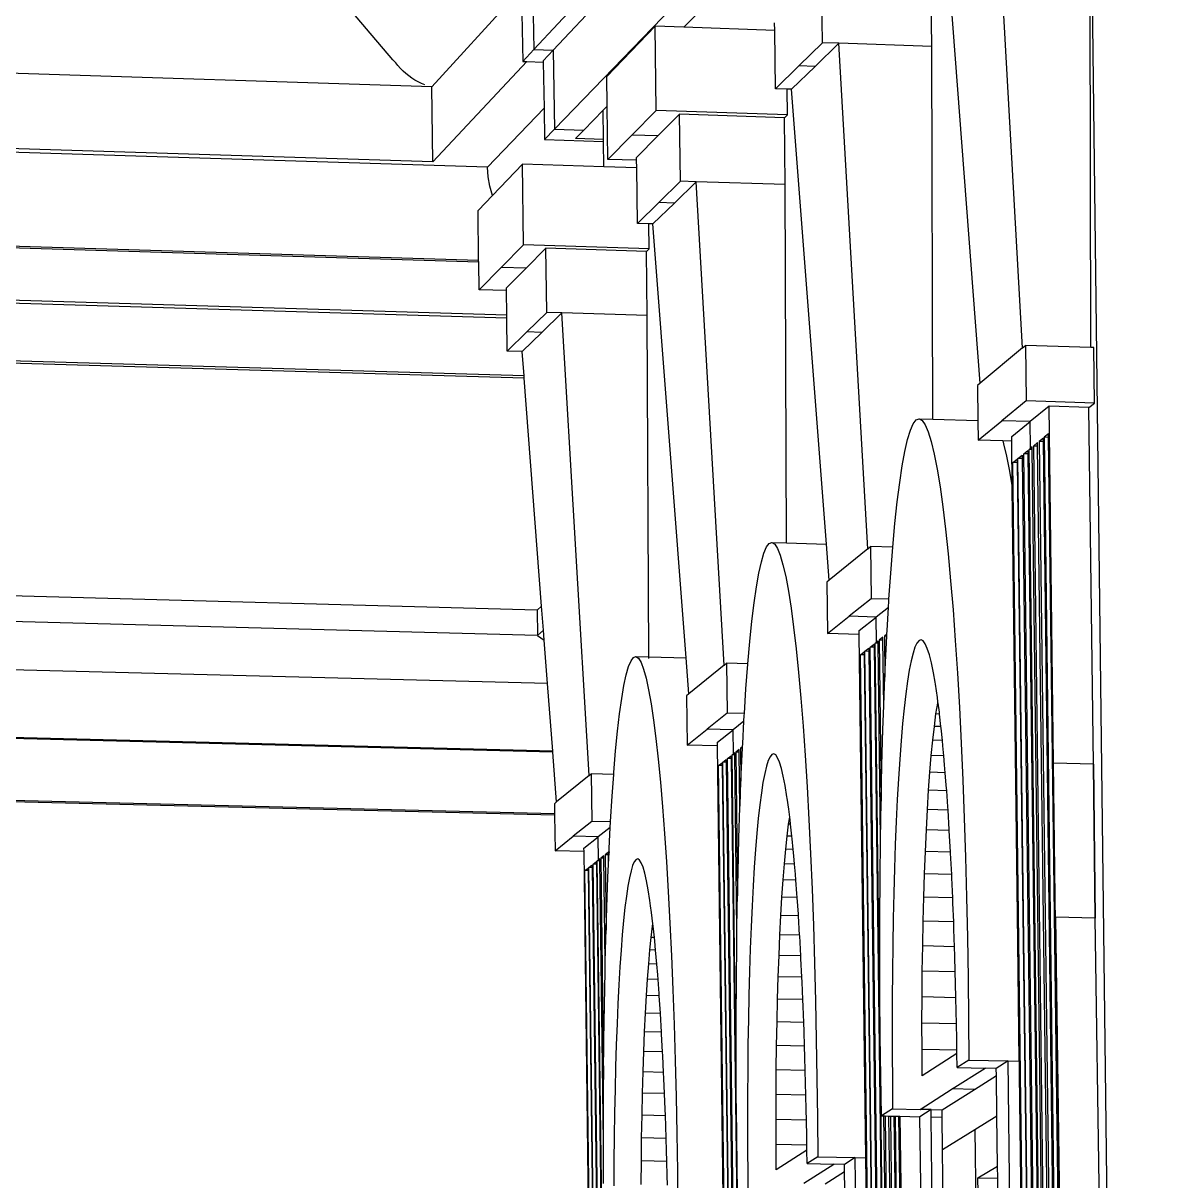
# Model space of a CAD drawing. Extents: x -106 to 80, y -44 to 65.
# Drawn here: x -99.14 to -92.24, y 20.07 to 27.15 of the extents above; entities that cross this region are included whole.
import ezdxf

# ---------------------------------------------------------------- set-up
doc = ezdxf.new("R2010")
doc.units = 0
doc.layers.get('0').update_dxf_attribs({"linetype": 'CONTINUOUS'})

msp = doc.modelspace()

# ---------------------------------------------------------------- linework, layer by layer
for p, q in [((-93.1391, 30.071), (-96.023, 26.9839)), ((-93.0117, 30.0558), (-95.9041, 26.9802)), ((-92.6322, 28.8829), (-92.2354, -3.3)), ((-93.8406, 28.6286), (-95.8965, 26.4973)), ((-93.0376, 25.1616), (-93.2217, 28.4481)), ((-92.6197, 25.1638), (-92.6283, 28.4265)), ((-93.2958, 24.9461), (-93.5379, 28.1327)), ((-96.8835, 26.9219), (-97.4124, 27.5485)), ((-96.0313, 27.5127), (-96.023, 26.9839)), ((-95.1064, 27.1199), (-94.7407, 27.4953)), ((-94.2597, 27.0258), (-94.2651, 27.4537)), ((-93.5916, 27.0031), (-93.5969, 27.4305)), ((-96.0981, 27.3562), (-96.6464, 26.7563)), ((-96.0981, 27.3562), (-96.091, 26.911)), ((-95.2812, 27.1259), (-95.5775, 26.8189)), ((-95.2747, 26.6122), (-95.2812, 27.1259)), ((-95.1064, 27.1199), (-95.2812, 27.1259)), ((-94.5516, 27.1011), (-95.1064, 27.1199)), ((-94.5516, 27.1011), (-94.5522, 27.1465)), ((-94.5471, 26.7446), (-94.5516, 27.1011)), ((-94.4044, 26.8841), (-94.2597, 27.0258)), ((-94.3048, 26.8808), (-94.1594, 27.0224)), ((-94.1594, 27.0224), (-94.2597, 27.0258)), ((-93.5916, 27.0031), (-94.1594, 27.0224)), ((-93.9822, 23.935), (-94.1594, 27.0224)), ((-96.023, 26.9839), (-96.091, 26.911)), ((-96.023, 26.9839), (-95.9041, 26.9802)), ((-95.9041, 26.9802), (-95.9653, 26.9151)), ((-95.9041, 26.9802), (-95.8965, 26.4973)), ((-93.5847, 24.726), (-93.5916, 27.0031)), ((-96.6464, 26.7563), (-101.0503, 26.8979)), ((-96.8666, 26.9035), (-96.8835, 26.9219)), ((-96.8527, 26.8855), (-96.8666, 26.9035)), ((-96.8378, 26.8684), (-96.8527, 26.8855)), ((-96.8219, 26.8522), (-96.8378, 26.8684)), ((-96.0651, 26.9102), (-96.6391, 26.2974)), ((-96.091, 26.911), (-96.0651, 26.9102)), ((-96.0651, 26.9102), (-95.9652, 26.9068)), ((-95.9653, 26.9151), (-95.9652, 26.9068)), ((-95.9652, 26.9068), (-95.9608, 26.6265)), ((-94.4044, 26.8841), (-94.5471, 26.7446)), ((-94.3048, 26.8808), (-94.4482, 26.7412)), ((-94.3048, 26.8808), (-94.4044, 26.8841)), ((-96.805, 26.8369), (-96.8219, 26.8522)), ((-96.7873, 26.8227), (-96.805, 26.8369)), ((-96.7688, 26.8096), (-96.7873, 26.8227)), ((-96.7496, 26.7975), (-96.7688, 26.8096)), ((-96.7299, 26.7867), (-96.7496, 26.7975)), ((-95.5753, 26.6387), (-95.5775, 26.8189)), ((-96.7096, 26.7772), (-96.7299, 26.7867)), ((-96.6888, 26.7689), (-96.7096, 26.7772)), ((-96.6391, 26.2974), (-96.6464, 26.7563)), ((-94.4754, 26.7422), (-94.5471, 26.7446)), ((-94.4735, 26.5856), (-94.4754, 26.7422)), ((-94.4482, 26.7412), (-94.4754, 26.7422)), ((-94.235, 23.964), (-94.4482, 26.7412)), ((-95.9608, 26.6265), (-96.3064, 26.2649)), ((-95.9608, 26.6265), (-95.9577, 26.4338)), ((-95.7182, 26.4919), (-95.5992, 26.6141)), ((-95.5992, 26.6141), (-95.5753, 26.6387)), ((-95.5969, 26.434), (-95.5992, 26.6141)), ((-95.5711, 26.3132), (-95.5753, 26.6387)), ((-95.4241, 26.4615), (-95.2747, 26.6122)), ((-94.4735, 26.5856), (-95.2747, 26.6122)), ((-95.2649, 26.4563), (-95.1324, 26.5888)), ((-94.4921, 26.5676), (-95.1324, 26.5888)), ((-95.1272, 26.1794), (-95.1324, 26.5888)), ((-94.4921, 26.5676), (-94.4735, 26.5856)), ((-94.487, 26.1587), (-94.4921, 26.5676)), ((-95.8965, 26.4973), (-95.9577, 26.4338)), ((-95.8965, 26.4973), (-95.7182, 26.4919)), ((-95.7691, 26.4397), (-95.7182, 26.4919)), ((-95.4241, 26.4615), (-95.5711, 26.3132)), ((-95.2649, 26.4563), (-95.4241, 26.4615)), ((-95.2649, 26.4563), (-95.3956, 26.3255)), ((-96.6391, 26.2974), (-101.0428, 26.4356)), ((-96.3064, 26.2649), (-100.6997, 26.4026)), ((-95.9577, 26.4338), (-95.5968, 26.422)), ((-95.5969, 26.434), (-95.7691, 26.4397)), ((-95.5968, 26.422), (-95.5969, 26.434)), ((-95.5948, 26.2671), (-95.5968, 26.422)), ((-95.3953, 26.3074), (-95.5711, 26.3132)), ((-95.3953, 26.3074), (-95.3956, 26.3255)), ((-95.3947, 26.2606), (-95.3953, 26.3074)), ((-96.3015, 26.2072), (-96.3064, 26.2649)), ((-96.0922, 26.2833), (-96.2758, 26.093)), ((-96.0859, 25.7915), (-96.0922, 26.2833)), ((-95.5948, 26.2671), (-96.0922, 26.2833)), ((-95.3947, 26.2606), (-95.5948, 26.2671)), ((-95.3904, 25.9218), (-95.3947, 26.2606)), ((-96.2912, 26.1495), (-96.3015, 26.2072)), ((-95.2597, 26.0497), (-95.1272, 26.1794)), ((-95.1642, 26.0466), (-95.0311, 26.1763)), ((-95.0311, 26.1763), (-95.1272, 26.1794)), ((-94.487, 26.1587), (-95.0311, 26.1763)), ((-94.8598, 23.2238), (-95.0311, 26.1763)), ((-96.3639, 26.0017), (-96.2758, 26.093)), ((-96.2758, 26.093), (-96.2912, 26.1495)), ((-94.4792, 23.971), (-94.487, 26.1587)), ((-95.2597, 26.0497), (-95.3904, 25.9218)), ((-95.1642, 26.0466), (-95.2956, 25.9188)), ((-95.1642, 26.0466), (-95.2597, 26.0497)), ((-96.36, 25.6955), (-96.3639, 26.0017)), ((-95.3195, 25.9195), (-95.3904, 25.9218)), ((-95.3176, 25.7671), (-95.3195, 25.9195)), ((-95.2956, 25.9188), (-95.3195, 25.9195)), ((-95.0926, 23.2679), (-95.2956, 25.9188)), ((-96.36, 25.6955), (-100.317, 25.8156)), ((-96.3599, 25.6857), (-100.1604, 25.801)), ((-96.2228, 25.6533), (-96.0859, 25.7915)), ((-95.3176, 25.7671), (-96.0859, 25.7915)), ((-96.0701, 25.6485), (-95.9486, 25.77)), ((-95.3347, 25.7506), (-95.9486, 25.77)), ((-95.9436, 25.3781), (-95.9486, 25.77)), ((-95.3347, 25.7506), (-95.3176, 25.7671)), ((-95.3297, 25.3591), (-95.3347, 25.7506)), ((-96.3599, 25.6857), (-96.36, 25.6955)), ((-96.3577, 25.5172), (-96.3599, 25.6857)), ((-96.2228, 25.6533), (-96.3577, 25.5172)), ((-96.0701, 25.6485), (-96.2228, 25.6533)), ((-96.0701, 25.6485), (-96.19, 25.5286)), ((-96.1898, 25.512), (-96.19, 25.5286)), ((-96.1879, 25.3625), (-100.1552, 25.4807)), ((-96.1898, 25.512), (-96.3577, 25.5172)), ((-96.1879, 25.3625), (-96.1898, 25.512)), ((-96.1877, 25.3439), (-99.8518, 25.4529)), ((-96.1877, 25.3439), (-96.1879, 25.3625)), ((-96.1851, 25.1419), (-96.1877, 25.3439)), ((-96.0651, 25.2592), (-95.9436, 25.3781)), ((-95.9736, 25.2564), (-95.8514, 25.3753)), ((-95.8514, 25.3753), (-95.9436, 25.3781)), ((-95.3297, 25.3591), (-95.8514, 25.3753)), ((-95.6859, 22.5497), (-95.8514, 25.3753)), ((-95.3213, 23.2742), (-95.3297, 25.3591)), ((-96.0651, 25.2592), (-96.1851, 25.1419)), ((-95.9736, 25.2564), (-96.0941, 25.1391)), ((-95.9736, 25.2564), (-96.0651, 25.2592)), ((-93.0376, 25.1616), (-93.0202, 25.1761)), ((-93.0202, 25.1761), (-93.016, 24.8377)), ((-92.6197, 25.1638), (-93.0202, 25.1761)), ((-96.0941, 25.1391), (-96.1851, 25.1419)), ((-96.0827, 24.9904), (-96.0941, 25.1391)), ((-93.0376, 25.1616), (-93.2958, 24.9461)), ((-92.6019, 25.1632), (-92.6197, 25.1638)), ((-92.5978, 24.8251), (-92.6019, 25.1632)), ((-96.0827, 24.9904), (-99.8461, 25.1001)), ((-96.0817, 24.9765), (-99.6155, 25.0794)), ((-96.0817, 24.9765), (-96.0827, 24.9904)), ((-95.9753, 23.5842), (-96.0817, 24.9765)), ((-93.2958, 24.9461), (-93.3128, 24.9319)), ((-93.3128, 24.9319), (-93.3101, 24.7178)), ((-93.016, 24.8377), (-93.1633, 24.7171)), ((-92.5978, 24.8251), (-93.016, 24.8377)), ((-92.6317, 24.7978), (-92.5978, 24.8251)), ((-92.8753, 24.8052), (-92.9901, 24.7119)), ((-92.8483, 22.6254), (-92.8753, 24.8052)), ((-92.6317, 24.7978), (-92.8753, 24.8052)), ((-92.6048, 22.619), (-92.6317, 24.7978)), ((-93.7223, 24.6583), (-93.7047, 24.6982)), ((-93.7047, 24.6982), (-93.6868, 24.7217)), ((-93.6868, 24.7217), (-93.6686, 24.7285)), ((-93.6686, 24.7285), (-93.6502, 24.7187)), ((-93.6686, 24.7285), (-93.5847, 24.726)), ((-93.6502, 24.7187), (-93.6318, 24.6921)), ((-93.6318, 24.6921), (-93.6134, 24.6488)), ((-93.5847, 24.726), (-93.3101, 24.7178)), ((-93.3101, 24.7178), (-93.3086, 24.5982)), ((-93.3086, 24.5982), (-93.1633, 24.7171)), ((-92.9901, 24.7119), (-93.1633, 24.7171)), ((-93.1038, 24.6197), (-92.9901, 24.7119)), ((-92.9881, 24.5487), (-92.9901, 24.7119)), ((-93.7395, 24.602), (-93.7223, 24.6583)), ((-93.6134, 24.6488), (-93.5951, 24.5891)), ((-93.1034, 24.5921), (-93.1038, 24.6197)), ((-92.9102, 24.6114), (-92.9357, 24.5909)), ((-92.9099, 24.5901), (-92.9102, 24.6114)), ((-92.8792, 24.6363), (-92.9049, 24.6157)), ((-92.9049, 24.6157), (-92.6868, 6.9922)), ((-92.879, 24.6149), (-92.9049, 24.6157)), ((-92.879, 24.6149), (-92.8792, 24.6363)), ((-92.661, 6.9923), (-92.879, 24.6149)), ((-93.7563, 24.5298), (-93.7395, 24.602)), ((-93.5951, 24.5891), (-93.577, 24.5132)), ((-93.1586, 24.5937), (-93.3086, 24.5982)), ((-93.1586, 24.5937), (-93.1531, 24.576)), ((-93.1034, 24.5921), (-93.1586, 24.5937)), ((-93.1531, 24.576), (-93.1346, 24.5001)), ((-93.0999, 24.309), (-93.1034, 24.5921)), ((-93.0305, 24.5146), (-93.0052, 24.535)), ((-93.0052, 24.535), (-93.0049, 24.5139)), ((-92.9979, 24.5409), (-92.9881, 24.5487)), ((-92.7805, 6.994), (-92.9979, 24.5409)), ((-92.9781, 24.5403), (-92.9979, 24.5409)), ((-92.9784, 24.5566), (-92.9881, 24.5487)), ((-92.9782, 24.5484), (-92.9881, 24.5487)), ((-92.9782, 24.5484), (-92.9784, 24.5566)), ((-92.9781, 24.5403), (-92.9782, 24.5484)), ((-92.7608, 6.994), (-92.9781, 24.5403)), ((-92.9455, 24.583), (-92.971, 24.5625)), ((-92.971, 24.5625), (-92.7534, 6.9935)), ((-92.9453, 24.5617), (-92.971, 24.5625)), ((-92.9453, 24.5617), (-92.9455, 24.583)), ((-92.7278, 6.9935), (-92.9453, 24.5617)), ((-92.9357, 24.5909), (-92.7178, 6.9928)), ((-92.9099, 24.5901), (-92.9357, 24.5909)), ((-92.6921, 6.9928), (-92.9099, 24.5901)), ((-93.7725, 24.442), (-93.7563, 24.5298)), ((-93.577, 24.5132), (-93.5591, 24.4213)), ((-93.1346, 24.5001), (-93.1164, 24.4083)), ((-93.0959, 24.4621), (-93.0707, 24.4823)), ((-93.0707, 24.4823), (-93.0705, 24.4613)), ((-93.0655, 24.4865), (-93.0403, 24.5068)), ((-92.8487, 6.9952), (-93.0655, 24.4865)), ((-93.04, 24.4858), (-93.0655, 24.4865)), ((-93.0403, 24.5068), (-93.04, 24.4858)), ((-93.04, 24.4858), (-92.8232, 6.9953)), ((-92.8134, 6.9946), (-93.0305, 24.5146)), ((-93.0049, 24.5139), (-93.0305, 24.5146)), ((-93.0049, 24.5139), (-92.7879, 6.9946)), ((-93.788, 24.3391), (-93.7725, 24.442)), ((-93.5591, 24.4213), (-93.5416, 24.3139)), ((-93.1164, 24.4083), (-93.0999, 24.309)), ((-93.0705, 24.4613), (-93.0959, 24.4621)), ((-92.8793, 6.9958), (-93.0959, 24.4621)), ((-93.0705, 24.4613), (-92.8539, 6.9958)), ((-93.8029, 24.2214), (-93.788, 24.3391)), ((-93.5416, 24.3139), (-93.5246, 24.1914)), ((-93.0655, 21.5314), (-93.0999, 24.309)), ((-93.817, 24.0897), (-93.8029, 24.2214)), ((-93.5246, 24.1914), (-93.508, 24.0544)), ((-93.8304, 23.9445), (-93.817, 24.0897)), ((-93.508, 24.0544), (-93.492, 23.9035)), ((-94.5849, 23.9676), (-94.5682, 23.9735)), ((-94.5682, 23.9735), (-94.5514, 23.9635)), ((-94.5682, 23.9735), (-94.4792, 23.971)), ((-94.4792, 23.971), (-94.235, 23.964)), ((-94.6331, 23.855), (-94.6174, 23.9082)), ((-94.6174, 23.9082), (-94.6013, 23.9458)), ((-94.6013, 23.9458), (-94.5849, 23.9676)), ((-94.5514, 23.9635), (-94.5346, 23.9374)), ((-94.5346, 23.9374), (-94.5177, 23.8955)), ((-94.218, 23.7433), (-94.235, 23.964)), ((-93.9822, 23.935), (-94.218, 23.7433)), ((-93.9822, 23.935), (-93.9663, 23.9479)), ((-93.9663, 23.9479), (-93.9623, 23.6298)), ((-93.8304, 23.944), (-93.9663, 23.9479)), ((-93.8428, 23.7865), (-93.8304, 23.944)), ((-93.8304, 23.944), (-93.8304, 23.9445)), ((-93.492, 23.9035), (-93.4767, 23.7393)), ((-94.6484, 23.7866), (-94.6331, 23.855)), ((-94.5177, 23.8955), (-94.5009, 23.8378)), ((-94.5009, 23.8378), (-94.4843, 23.7646)), ((-94.6632, 23.7032), (-94.6484, 23.7866)), ((-94.4843, 23.7646), (-94.4679, 23.6761)), ((-93.8536, 23.6268), (-93.8428, 23.7865)), ((-94.6774, 23.6052), (-94.6632, 23.7032)), ((-94.218, 23.7433), (-94.2335, 23.7307)), ((-94.2335, 23.7307), (-94.2296, 23.4168)), ((-93.4767, 23.7393), (-93.4622, 23.5626)), ((-96.0021, 23.5606), (-99.5966, 23.6565)), ((-94.4679, 23.6761), (-94.4518, 23.5729)), ((-93.9623, 23.6298), (-94.0968, 23.5226)), ((-93.8536, 23.6268), (-93.9623, 23.6298)), ((-93.8566, 23.5769), (-93.8543, 23.6164)), ((-93.8543, 23.6164), (-93.8536, 23.6268)), ((-95.9753, 23.5842), (-96.0021, 23.5606)), ((-96.0021, 23.5606), (-95.9997, 23.4057)), ((-95.9641, 23.4368), (-95.9753, 23.5842)), ((-94.6909, 23.4933), (-94.6774, 23.6052)), ((-94.4518, 23.5729), (-94.4361, 23.4553)), ((-93.8566, 23.5769), (-93.9311, 23.518)), ((-93.8648, 23.435), (-93.8566, 23.5769)), ((-93.4622, 23.5626), (-93.4484, 23.3742)), ((-95.9997, 23.4057), (-100.3837, 23.5216)), ((-94.7038, 23.3678), (-94.6909, 23.4933)), ((-94.2296, 23.4168), (-94.0968, 23.5226)), ((-93.9311, 23.518), (-94.0968, 23.5226)), ((-94.0349, 23.4359), (-93.9311, 23.518)), ((-93.9292, 23.3645), (-93.9311, 23.518)), ((-95.9641, 23.4368), (-95.9997, 23.4057)), ((-95.9997, 23.4057), (-95.9595, 23.3773)), ((-95.9595, 23.3773), (-95.9641, 23.4368)), ((-94.4361, 23.4553), (-94.4209, 23.3238)), ((-94.0346, 23.4114), (-94.2296, 23.4168)), ((-94.0346, 23.4114), (-94.0349, 23.4359)), ((-93.9985, 20.5314), (-94.0346, 23.4114)), ((-93.8658, 23.4141), (-93.8813, 23.402)), ((-93.8665, 23.4016), (-93.8658, 23.4141)), ((-93.8658, 23.4141), (-93.8648, 23.435)), ((-95.9392, 23.1113), (-95.9595, 23.3773)), ((-94.7156, 23.2321), (-94.7038, 23.3678)), ((-93.9679, 23.3342), (-93.9448, 23.3523)), ((-93.8467, 13.6502), (-93.9679, 23.3342)), ((-93.9445, 23.3336), (-93.9679, 23.3342)), ((-93.9448, 23.3523), (-93.9445, 23.3336)), ((-93.9445, 23.3336), (-93.8234, 13.6573)), ((-93.9381, 23.3576), (-93.9292, 23.3645)), ((-93.8167, 13.6593), (-93.9381, 23.3576)), ((-93.9201, 23.3571), (-93.9381, 23.3576)), ((-93.9202, 23.3715), (-93.9292, 23.3645)), ((-93.9201, 23.3643), (-93.9292, 23.3645)), ((-93.9201, 23.3643), (-93.9202, 23.3715)), ((-93.9201, 23.3571), (-93.9201, 23.3643)), ((-93.9051, 22.1634), (-93.9201, 23.3571)), ((-93.8903, 23.395), (-93.9135, 23.3768)), ((-93.9135, 23.3768), (-93.9012, 22.3939)), ((-93.89, 23.3761), (-93.9135, 23.3768)), ((-93.89, 23.3761), (-93.8903, 23.395)), ((-93.885, 22.976), (-93.89, 23.3761)), ((-93.8813, 23.402), (-93.8781, 23.1514)), ((-93.8665, 23.4016), (-93.8813, 23.402)), ((-93.8743, 23.2432), (-93.8665, 23.4016)), ((-93.6946, 23.3336), (-93.7066, 23.2971)), ((-93.6824, 23.3594), (-93.6946, 23.3336)), ((-93.6699, 23.3745), (-93.6824, 23.3594)), ((-93.6574, 23.3788), (-93.6699, 23.3745)), ((-93.6447, 23.3721), (-93.6574, 23.3788)), ((-93.632, 23.3546), (-93.6447, 23.3721)), ((-93.6192, 23.3263), (-93.632, 23.3546)), ((-93.4484, 23.3742), (-93.4355, 23.175)), ((-95.4293, 23.2509), (-95.4143, 23.2712)), ((-95.4143, 23.2712), (-95.399, 23.2763)), ((-95.399, 23.2763), (-95.3836, 23.2661)), ((-95.399, 23.2763), (-95.3213, 23.2742)), ((-95.3836, 23.2661), (-95.3681, 23.2406)), ((-95.3213, 23.2644), (-95.3213, 23.2742)), ((-95.3213, 23.2742), (-95.0926, 23.2679)), ((-95.0758, 23.0481), (-95.0926, 23.2679)), ((-94.4209, 23.3238), (-94.4062, 23.179)), ((-94.0276, 23.2874), (-94.0046, 23.3054)), ((-94.0044, 23.2868), (-94.0276, 23.2874)), ((-93.9067, 13.6318), (-94.0276, 23.2874)), ((-94.0046, 23.3054), (-94.0044, 23.2868)), ((-94.0044, 23.2868), (-93.8836, 13.6389)), ((-93.9999, 23.3092), (-93.9768, 23.3272)), ((-93.8788, 13.6404), (-93.9999, 23.3092)), ((-93.9766, 23.3085), (-93.9999, 23.3092)), ((-93.9768, 23.3272), (-93.9766, 23.3085)), ((-93.9766, 23.3085), (-93.8556, 13.6474)), ((-93.7066, 23.2971), (-93.7183, 23.2501)), ((-93.6066, 23.2873), (-93.6192, 23.3263)), ((-93.594, 23.2376), (-93.6066, 23.2873)), ((-95.9392, 23.1113), (-99.9401, 23.215)), ((-95.4585, 23.165), (-95.4441, 23.2154)), ((-95.4441, 23.2154), (-95.4293, 23.2509)), ((-95.3681, 23.2406), (-95.3526, 23.1999)), ((-95.3526, 23.1999), (-95.3371, 23.1441)), ((-94.8598, 23.2238), (-95.0758, 23.0481)), ((-94.8598, 23.2238), (-94.8452, 23.2357)), ((-94.8452, 23.2357), (-94.8414, 22.9313)), ((-94.7156, 23.2321), (-94.8452, 23.2357)), ((-94.7271, 23.0786), (-94.7159, 23.2293)), ((-94.7159, 23.2293), (-94.7156, 23.2321)), ((-93.8781, 23.1514), (-93.8743, 23.2432)), ((-93.7296, 23.1929), (-93.7406, 23.1256)), ((-93.7183, 23.2501), (-93.7296, 23.1929)), ((-93.5816, 23.1776), (-93.594, 23.2376)), ((-95.4725, 23.1), (-95.4585, 23.165)), ((-95.3371, 23.1441), (-95.3218, 23.0735)), ((-94.4062, 23.179), (-94.3921, 23.0216)), ((-93.8827, 23.0417), (-93.8781, 23.1514)), ((-93.7406, 23.1256), (-93.7511, 23.0487)), ((-93.5718, 23.121), (-93.5816, 23.1776)), ((-93.5694, 23.1074), (-93.5718, 23.121)), ((-93.4355, 23.175), (-93.4236, 22.9659)), ((-95.9077, 22.6978), (-95.9392, 23.1113)), ((-95.486, 23.0206), (-95.4725, 23.1)), ((-95.3218, 23.0735), (-95.3067, 22.9883)), ((-94.7368, 22.9285), (-94.7271, 23.0786)), ((-93.5575, 23.0273), (-93.5694, 23.1074)), ((-95.499, 22.9273), (-95.486, 23.0206)), ((-95.3067, 22.9883), (-95.2919, 22.8889)), ((-95.0758, 23.0481), (-95.09, 23.0366)), ((-95.09, 23.0366), (-95.0862, 22.7361)), ((-94.3921, 23.0216), (-94.3786, 22.8523)), ((-93.885, 22.976), (-93.8827, 23.0417)), ((-93.7511, 23.0487), (-93.7611, 22.9623)), ((-93.5663, 22.9258), (-93.5558, 22.9917)), ((-93.554, 23.0008), (-93.5575, 23.0273)), ((-93.5558, 22.9917), (-93.554, 23.0008)), ((-93.5528, 22.9917), (-93.5558, 22.9917)), ((-93.5528, 22.9917), (-93.554, 23.0008)), ((-93.5458, 22.9377), (-93.5528, 22.9917)), ((-95.5114, 22.8205), (-95.499, 22.9273)), ((-94.8414, 22.9313), (-94.9646, 22.8331)), ((-94.7368, 22.9285), (-94.8414, 22.9313)), ((-94.7395, 22.8812), (-94.7376, 22.9164)), ((-94.7376, 22.9164), (-94.7368, 22.9285)), ((-93.8901, 22.8316), (-93.885, 22.976)), ((-93.7611, 22.9623), (-93.7706, 22.8668)), ((-93.5763, 22.8502), (-93.5663, 22.9258)), ((-93.5444, 22.9252), (-93.5663, 22.9258)), ((-93.5444, 22.9252), (-93.5458, 22.9377)), ((-93.5358, 22.8491), (-93.5444, 22.9252)), ((-93.4236, 22.9659), (-93.4126, 22.7479)), ((-95.2919, 22.8889), (-95.2774, 22.7758)), ((-94.7395, 22.8812), (-94.8057, 22.8289)), ((-94.7471, 22.7432), (-94.7395, 22.8812)), ((-94.3786, 22.8523), (-94.3659, 22.6718)), ((-93.7706, 22.8668), (-93.7796, 22.7628)), ((-93.5859, 22.7655), (-93.5763, 22.8502)), ((-93.5358, 22.8491), (-93.5763, 22.8502)), ((-93.5346, 22.8388), (-93.5358, 22.8491)), ((-93.527, 22.7639), (-93.5346, 22.8388)), ((-95.9077, 22.6978), (-99.9335, 22.7994)), ((-95.9073, 22.6932), (-99.8438, 22.7924)), ((-95.5231, 22.7007), (-95.5114, 22.8205)), ((-95.2774, 22.7758), (-95.2633, 22.6495)), ((-95.0862, 22.7361), (-94.9646, 22.8331)), ((-94.8057, 22.8289), (-94.9646, 22.8331)), ((-94.9008, 22.7536), (-94.8057, 22.8289)), ((-94.8038, 22.682), (-94.8057, 22.8289)), ((-93.8963, 22.6137), (-93.8901, 22.8316)), ((-95.9073, 22.6932), (-95.9077, 22.6978)), ((-95.5341, 22.5685), (-95.5231, 22.7007)), ((-94.9005, 22.7312), (-95.0862, 22.7361)), ((-94.9005, 22.7312), (-94.9008, 22.7536)), ((-94.8657, 19.9734), (-94.9005, 22.7312)), ((-94.7682, 22.7099), (-94.7895, 22.6932)), ((-94.768, 22.6927), (-94.7682, 22.7099)), ((-94.7479, 22.7258), (-94.76, 22.7164)), ((-94.76, 22.7164), (-94.7574, 22.5157)), ((-94.7484, 22.7161), (-94.76, 22.7164)), ((-94.7557, 22.5601), (-94.7484, 22.7161)), ((-94.7484, 22.7161), (-94.7479, 22.7258)), ((-94.7479, 22.7258), (-94.7471, 22.7432)), ((-93.7796, 22.7628), (-93.788, 22.6505)), ((-93.5949, 22.6718), (-93.5859, 22.7655)), ((-93.527, 22.7639), (-93.5859, 22.7655)), ((-93.5237, 22.731), (-93.527, 22.7639)), ((-93.5182, 22.6698), (-93.5237, 22.731)), ((-93.4126, 22.7479), (-93.4027, 22.522)), ((-95.884, 22.3885), (-95.9073, 22.6932)), ((-95.2633, 22.6495), (-95.2498, 22.5104)), ((-94.894, 22.6114), (-94.873, 22.6279)), ((-94.873, 22.6279), (-94.8727, 22.6108)), ((-94.8686, 22.6313), (-94.8475, 22.6478)), ((-94.7516, 13.3737), (-94.8686, 22.6313)), ((-94.8473, 22.6307), (-94.8686, 22.6313)), ((-94.8475, 22.6478), (-94.8473, 22.6307)), ((-94.8473, 22.6307), (-94.7304, 13.3802)), ((-94.8393, 22.6542), (-94.8181, 22.6708)), ((-94.7221, 13.3827), (-94.8393, 22.6542)), ((-94.8179, 22.6537), (-94.8393, 22.6542)), ((-94.8181, 22.6708), (-94.8179, 22.6537)), ((-94.8179, 22.6537), (-94.7009, 13.3892)), ((-94.812, 22.6756), (-94.8038, 22.682)), ((-94.786, 20.6161), (-94.812, 22.6756)), ((-94.7955, 22.6752), (-94.812, 22.6756)), ((-94.7956, 22.6884), (-94.8038, 22.682)), ((-94.7956, 22.6818), (-94.8038, 22.682)), ((-94.7956, 22.6818), (-94.7956, 22.6884)), ((-94.7955, 22.6752), (-94.7956, 22.6818)), ((-94.782, 21.6083), (-94.7955, 22.6752)), ((-94.7895, 22.6932), (-94.7784, 21.8157)), ((-94.768, 22.6927), (-94.7895, 22.6932)), ((-94.7637, 22.3545), (-94.768, 22.6927)), ((-94.5912, 22.6408), (-94.6021, 22.6063)), ((-94.58, 22.6651), (-94.5912, 22.6408)), ((-94.5686, 22.6792), (-94.58, 22.6651)), ((-94.5571, 22.6828), (-94.5686, 22.6792)), ((-94.5455, 22.6761), (-94.5571, 22.6828)), ((-94.5338, 22.659), (-94.5455, 22.6761)), ((-94.5222, 22.6315), (-94.5338, 22.659)), ((-94.5106, 22.5938), (-94.5222, 22.6315)), ((-94.3659, 22.6718), (-94.354, 22.4811)), ((-93.788, 22.6505), (-93.7958, 22.5304)), ((-93.6034, 22.5698), (-93.5949, 22.6718)), ((-93.5182, 22.6698), (-93.5949, 22.6718)), ((-93.5133, 22.6149), (-93.5182, 22.6698)), ((-95.6859, 22.5497), (-95.6725, 22.5605)), ((-95.6725, 22.5605), (-95.6688, 22.2691)), ((-95.535, 22.5569), (-95.6725, 22.5605)), ((-95.5444, 22.4245), (-95.535, 22.5569)), ((-95.535, 22.5569), (-95.5341, 22.5685)), ((-94.8727, 22.6108), (-94.894, 22.6114)), ((-94.7771, 13.3659), (-94.894, 22.6114)), ((-94.8727, 22.6108), (-94.756, 13.3724)), ((-94.7574, 22.5157), (-94.7557, 22.5601)), ((-94.6128, 22.5618), (-94.6231, 22.5074)), ((-94.6021, 22.6063), (-94.6128, 22.5618)), ((-94.499, 22.5459), (-94.5106, 22.5938)), ((-93.9012, 22.3939), (-93.8963, 22.6137)), ((-93.6113, 22.4597), (-93.6034, 22.5698)), ((-93.5095, 22.5673), (-93.6034, 22.5698)), ((-93.5095, 22.5673), (-93.5133, 22.6149)), ((-93.5034, 22.4908), (-93.5095, 22.5673)), ((-92.8201, 20.3454), (-92.8483, 22.6254)), ((-92.6048, 22.619), (-92.8483, 22.6254)), ((-92.5932, 21.6781), (-92.6048, 22.619)), ((-92.6045, 22.6192), (-92.5929, 21.6781)), ((-95.6859, 22.5497), (-95.884, 22.3885)), ((-95.2498, 22.5104), (-95.2367, 22.3593)), ((-94.7633, 22.3677), (-94.7574, 22.5157)), ((-94.6231, 22.5074), (-94.6331, 22.4435)), ((-94.4876, 22.4882), (-94.499, 22.5459)), ((-94.4764, 22.4207), (-94.4876, 22.4882)), ((-93.7958, 22.5304), (-93.8029, 22.403)), ((-93.501, 22.4569), (-93.5034, 22.4908)), ((-93.4027, 22.522), (-93.3939, 22.2893)), ((-95.5539, 22.2694), (-95.5444, 22.4245)), ((-94.6331, 22.4435), (-94.6427, 22.3702)), ((-94.4751, 22.4112), (-94.4764, 22.4207)), ((-94.354, 22.4811), (-94.343, 22.2809)), ((-93.6186, 22.3422), (-93.6113, 22.4597)), ((-93.501, 22.4569), (-93.6113, 22.4597)), ((-93.494, 22.3593), (-93.501, 22.4569)), ((-95.8963, 22.3161), (-99.8378, 22.4129)), ((-99.58, 22.3998), (-95.8962, 22.3093)), ((-95.884, 22.3885), (-95.8971, 22.3779)), ((-95.8971, 22.3779), (-95.8963, 22.3161)), ((-95.2367, 22.3593), (-95.2243, 22.1969)), ((-94.7699, 22.1669), (-94.7637, 22.3545)), ((-94.7637, 22.3545), (-94.7633, 22.3677)), ((-94.6427, 22.3702), (-94.6518, 22.2879)), ((-94.4655, 22.3438), (-94.4751, 22.4112)), ((-94.4596, 22.2962), (-94.4655, 22.3438)), ((-93.9051, 22.1634), (-93.9013, 22.3891)), ((-93.9013, 22.3891), (-93.9012, 22.3939)), ((-93.8029, 22.403), (-93.8094, 22.2689)), ((-93.4927, 22.3389), (-93.494, 22.3593)), ((-95.8963, 22.3161), (-95.8962, 22.3093)), ((-95.8962, 22.3093), (-95.8934, 22.0901)), ((-94.6518, 22.2879), (-94.6605, 22.197)), ((-94.4662, 22.2524), (-94.4596, 22.2962)), ((-94.4548, 22.2577), (-94.4596, 22.2962)), ((-94.343, 22.2809), (-94.3328, 22.0723)), ((-93.6252, 22.2176), (-93.6186, 22.3422)), ((-93.4927, 22.3389), (-93.6186, 22.3422)), ((-93.4852, 22.221), (-93.4927, 22.3389)), ((-93.3939, 22.2893), (-93.3862, 22.0508)), ((-95.6688, 22.2691), (-95.7818, 22.1791)), ((-95.5541, 22.2662), (-95.6688, 22.2691)), ((-95.5558, 22.2334), (-95.6294, 22.1752)), ((-95.5626, 22.1039), (-95.5558, 22.2334)), ((-95.5558, 22.2334), (-95.5541, 22.2662)), ((-95.5541, 22.2662), (-95.5539, 22.2694)), ((-94.4754, 22.1805), (-94.4662, 22.2524)), ((-94.4542, 22.2521), (-94.4662, 22.2524)), ((-94.4542, 22.2521), (-94.4548, 22.2577)), ((-94.4463, 22.1797), (-94.4542, 22.2521)), ((-93.8094, 22.2689), (-93.8152, 22.1286)), ((-93.6311, 22.0866), (-93.6252, 22.2176)), ((-93.4848, 22.214), (-93.6252, 22.2176)), ((-93.4848, 22.214), (-93.4852, 22.221)), ((-93.4773, 22.0827), (-93.4848, 22.214)), ((-95.8934, 22.0901), (-95.7818, 22.1791)), ((-95.6294, 22.1752), (-95.7818, 22.1791)), ((-95.7167, 22.1062), (-95.6294, 22.1752)), ((-95.6276, 22.0345), (-95.6294, 22.1752)), ((-95.2243, 22.1969), (-95.2125, 22.0238)), ((-94.7754, 21.9587), (-94.7699, 22.1669)), ((-94.6605, 22.197), (-94.6687, 22.0977)), ((-94.4841, 22.0997), (-94.4754, 22.1805)), ((-94.4463, 22.1797), (-94.4754, 22.1805)), ((-94.4444, 22.1628), (-94.4463, 22.1797)), ((-94.4382, 22.0985), (-94.4444, 22.1628)), ((-93.9079, 21.9235), (-93.9052, 22.1587)), ((-93.9052, 22.1587), (-93.9051, 22.1634)), ((-95.7164, 22.0856), (-95.8934, 22.0901)), ((-95.7164, 22.0856), (-95.7167, 22.1062)), ((-95.6827, 19.4429), (-95.7164, 22.0856)), ((-95.5678, 22.0814), (-95.5874, 22.066)), ((-95.5874, 22.066), (-95.5815, 21.6056)), ((-95.5676, 22.0655), (-95.5874, 22.066)), ((-95.5676, 22.0655), (-95.5678, 22.0814)), ((-95.5668, 22.0075), (-95.5676, 22.0655)), ((-95.5668, 22.0075), (-95.5636, 22.0793)), ((-95.5634, 22.0848), (-95.5637, 22.0846)), ((-95.5637, 22.0846), (-95.5636, 22.0793)), ((-95.5634, 22.0846), (-95.5637, 22.0846)), ((-95.5636, 22.0793), (-95.5634, 22.0846)), ((-95.5634, 22.0848), (-95.5626, 22.1039)), ((-95.5634, 22.0846), (-95.5634, 22.0848)), ((-94.6687, 22.0977), (-94.6763, 21.9906)), ((-94.4923, 22.0104), (-94.4841, 22.0997)), ((-94.4382, 22.0985), (-94.4841, 22.0997)), ((-94.4344, 22.0595), (-94.4382, 22.0985)), ((-94.3328, 22.0723), (-94.3236, 21.8561)), ((-93.8152, 22.1286), (-93.8202, 21.9826)), ((-93.6363, 21.9497), (-93.6311, 22.0866)), ((-93.4773, 22.0827), (-93.6311, 22.0866)), ((-93.477, 22.0763), (-93.4773, 22.0827)), ((-93.4704, 21.9455), (-93.477, 22.0763)), ((-95.687, 21.988), (-95.6676, 22.0032)), ((-95.6676, 22.0032), (-95.6674, 21.9875)), ((-95.6601, 22.009), (-95.6407, 22.0243)), ((-95.547, 13.1308), (-95.6601, 22.009)), ((-95.6405, 22.0085), (-95.6601, 22.009)), ((-95.6407, 22.0243), (-95.6405, 22.0085)), ((-95.6405, 22.0085), (-95.5274, 13.1367)), ((-95.6351, 22.0287), (-95.6276, 22.0345)), ((-95.5218, 13.1385), (-95.6351, 22.0287)), ((-95.6199, 22.0283), (-95.6351, 22.0287)), ((-95.6201, 22.0404), (-95.6276, 22.0345)), ((-95.62, 22.0343), (-95.6276, 22.0345)), ((-95.62, 22.0343), (-95.6201, 22.0404)), ((-95.6199, 22.0283), (-95.62, 22.0343)), ((-95.598, 20.3085), (-95.6199, 22.0283)), ((-95.5949, 22.0601), (-95.6144, 22.0448)), ((-95.6144, 22.0448), (-95.5972, 20.6929)), ((-95.5947, 22.0443), (-95.6144, 22.0448)), ((-95.5947, 22.0443), (-95.5949, 22.0601)), ((-95.5867, 21.4116), (-95.5947, 22.0443)), ((-95.5703, 21.9287), (-95.5668, 22.0075)), ((-95.4193, 22.001), (-95.4293, 21.9683)), ((-95.409, 22.0239), (-95.4193, 22.001)), ((-95.3986, 22.037), (-95.409, 22.0239)), ((-95.388, 22.0402), (-95.3986, 22.037)), ((-95.3774, 22.0334), (-95.388, 22.0402)), ((-95.3666, 22.0166), (-95.3774, 22.0334)), ((-95.3559, 21.9899), (-95.3666, 22.0166)), ((-95.3452, 21.9535), (-95.3559, 21.9899)), ((-95.2125, 22.0238), (-95.2015, 21.8408)), ((-94.6763, 21.9906), (-94.6833, 21.876)), ((-94.5, 21.9131), (-94.4923, 22.0104)), ((-94.43, 22.0089), (-94.4923, 22.0104)), ((-94.43, 22.0089), (-94.4344, 22.0595)), ((-94.4248, 21.9482), (-94.43, 22.0089)), ((-93.3862, 22.0508), (-93.3798, 21.8077)), ((-95.7104, 21.9697), (-95.691, 21.9849)), ((-95.6908, 21.9692), (-95.7104, 21.9697)), ((-95.5974, 13.1153), (-95.7104, 21.9697)), ((-95.691, 21.9849), (-95.6908, 21.9692)), ((-95.6908, 21.9692), (-95.578, 13.1213)), ((-95.574, 13.1225), (-95.687, 21.988)), ((-95.6674, 21.9875), (-95.687, 21.988)), ((-95.6674, 21.9875), (-95.5545, 13.1285)), ((-95.5772, 21.7446), (-95.5703, 21.9287)), ((-95.4391, 21.926), (-95.4485, 21.8742)), ((-95.4293, 21.9683), (-95.4391, 21.926)), ((-95.3346, 21.9073), (-95.3452, 21.9535)), ((-94.7784, 21.8157), (-94.7754, 21.9587)), ((-94.4219, 21.9112), (-94.4248, 21.9482)), ((-93.9094, 21.6846), (-93.9079, 21.9235)), ((-93.8202, 21.9826), (-93.8245, 21.8315)), ((-93.6408, 21.8074), (-93.6363, 21.9497)), ((-93.4704, 21.9455), (-93.6363, 21.9497)), ((-93.4694, 21.9258), (-93.4704, 21.9455)), ((-93.464, 21.803), (-93.4694, 21.9258)), ((-95.4485, 21.8742), (-95.4577, 21.8133)), ((-95.3241, 21.8517), (-95.3346, 21.9073)), ((-95.3138, 21.7867), (-95.3241, 21.8517)), ((-94.6833, 21.876), (-94.6898, 21.7544)), ((-94.5072, 21.8081), (-94.5, 21.9131)), ((-94.4219, 21.9112), (-94.5, 21.9131)), ((-94.4156, 21.8294), (-94.4219, 21.9112)), ((-94.3236, 21.8561), (-94.3154, 21.6335)), ((-95.4577, 21.8133), (-95.4664, 21.7434)), ((-95.3094, 21.7547), (-95.3138, 21.7867)), ((-95.2015, 21.8408), (-95.1912, 21.6489)), ((-94.7799, 21.744), (-94.7784, 21.8157)), ((-94.5137, 21.6959), (-94.5072, 21.8081)), ((-94.414, 21.8058), (-94.5072, 21.8081)), ((-94.414, 21.8058), (-94.4156, 21.8294)), ((-94.407, 21.7034), (-94.414, 21.8058)), ((-93.8245, 21.8315), (-93.8281, 21.6759)), ((-93.6445, 21.6605), (-93.6408, 21.8074)), ((-93.464, 21.803), (-93.6408, 21.8074)), ((-93.4626, 21.7703), (-93.464, 21.803)), ((-93.3798, 21.8077), (-93.3745, 21.5611)), ((-95.5815, 21.6056), (-95.5772, 21.7446)), ((-95.4664, 21.7434), (-95.4748, 21.6649)), ((-95.3037, 21.7128), (-95.3094, 21.7547)), ((-95.2956, 21.6446), (-95.3037, 21.7128)), ((-94.782, 21.6083), (-94.7799, 21.744)), ((-94.6898, 21.7544), (-94.6956, 21.6263)), ((-93.4581, 21.6559), (-93.4626, 21.7703)), ((-95.4748, 21.6649), (-95.4827, 21.578)), ((-95.2976, 21.6303), (-95.2956, 21.6446)), ((-95.2938, 21.6302), (-95.2956, 21.6446)), ((-95.1912, 21.6489), (-95.1818, 21.4489)), ((-94.5197, 21.577), (-94.5137, 21.6959)), ((-94.4064, 21.6933), (-94.5137, 21.6959)), ((-94.4064, 21.6933), (-94.407, 21.7034)), ((-94.399, 21.574), (-94.4064, 21.6933)), ((-93.9096, 21.443), (-93.9094, 21.6846)), ((-93.8281, 21.6759), (-93.8308, 21.5165)), ((-93.6475, 21.5095), (-93.6445, 21.6605)), ((-93.4581, 21.6559), (-93.6445, 21.6605)), ((-93.4564, 21.6103), (-93.4581, 21.6559)), ((-92.5932, 21.6781), (-92.8363, 21.6841)), ((-92.8199, 20.3454), (-92.8363, 21.6841)), ((-92.8363, 21.6841), (-92.7311, 14.2854)), ((-92.5929, 21.6781), (-92.5932, 21.6781)), ((-92.4878, 14.2825), (-92.5929, 21.6781)), ((-95.5831, 21.5525), (-95.5815, 21.6056)), ((-95.4827, 21.578), (-95.4901, 21.4832)), ((-95.306, 21.5617), (-95.2976, 21.6303)), ((-95.2938, 21.6302), (-95.2976, 21.6303)), ((-95.2938, 21.63), (-95.2938, 21.6302)), ((-95.2866, 21.5612), (-95.2938, 21.63)), ((-94.7833, 21.5237), (-94.782, 21.6083)), ((-94.6956, 21.6263), (-94.7008, 21.4923)), ((-94.5251, 21.4518), (-94.5197, 21.577)), ((-94.399, 21.574), (-94.5197, 21.577)), ((-94.3988, 21.5709), (-94.399, 21.574)), ((-94.3921, 21.4486), (-94.3988, 21.5709)), ((-94.3154, 21.6335), (-94.3083, 21.4054)), ((-93.4529, 21.5047), (-93.4564, 21.6103)), ((-95.5867, 21.4116), (-95.5831, 21.5525)), ((-95.3139, 21.4846), (-95.306, 21.5617)), ((-95.2866, 21.5612), (-95.306, 21.5617)), ((-95.2842, 21.5389), (-95.2866, 21.5612)), ((-95.2791, 21.4837), (-95.2842, 21.5389)), ((-94.7856, 21.2988), (-94.7833, 21.5237)), ((-93.8308, 21.5165), (-93.8328, 21.3538)), ((-93.6497, 21.355), (-93.6475, 21.5095)), ((-93.4529, 21.5047), (-93.6475, 21.5095)), ((-93.451, 21.4465), (-93.4529, 21.5047)), ((-93.3745, 21.5611), (-93.3704, 21.3123)), ((-93.0655, 21.5314), (-93.0658, 21.5315)), ((-93.0137, 17.3596), (-93.0658, 21.5315)), ((-93.0581, 20.8052), (-93.0658, 21.5315)), ((-93.0137, 17.3596), (-93.0655, 21.5314)), ((-95.4901, 21.4832), (-95.497, 21.3808)), ((-95.3214, 21.3994), (-95.3139, 21.4846)), ((-95.2791, 21.4837), (-95.3139, 21.4846)), ((-95.275, 21.4397), (-95.2791, 21.4837)), ((-95.2715, 21.3981), (-95.275, 21.4397)), ((-95.1818, 21.4489), (-95.1732, 21.2418)), ((-94.7008, 21.4923), (-94.7053, 21.3528)), ((-94.5298, 21.321), (-94.5251, 21.4518)), ((-94.3921, 21.4486), (-94.5251, 21.4518)), ((-94.3912, 21.4324), (-94.3921, 21.4486)), ((-94.3857, 21.3176), (-94.3912, 21.4324)), ((-93.9087, 21.1999), (-93.9096, 21.443)), ((-93.4483, 21.3501), (-93.451, 21.4465)), ((-95.5921, 21.1477), (-95.5881, 21.3532)), ((-95.5881, 21.3532), (-95.5867, 21.4116)), ((-95.497, 21.3808), (-95.5035, 21.2713)), ((-95.3285, 21.3064), (-95.3214, 21.3994)), ((-95.2715, 21.3981), (-95.3214, 21.3994)), ((-95.2661, 21.3329), (-95.2715, 21.3981)), ((-94.3083, 21.4054), (-94.3022, 21.1729)), ((-93.8328, 21.3538), (-93.834, 21.1886)), ((-93.6512, 21.1978), (-93.6497, 21.355)), ((-93.4483, 21.3501), (-93.6497, 21.355)), ((-95.335, 21.206), (-95.3285, 21.3064)), ((-95.264, 21.3048), (-95.3285, 21.3064)), ((-95.264, 21.3048), (-95.2661, 21.3329)), ((-95.2576, 21.2188), (-95.264, 21.3048)), ((-94.7868, 21.0704), (-94.7856, 21.2988)), ((-94.7053, 21.3528), (-94.7092, 21.2084)), ((-94.5338, 21.1851), (-94.5298, 21.321)), ((-94.3857, 21.3176), (-94.5298, 21.321)), ((-94.3842, 21.2884), (-94.3857, 21.3176)), ((-94.3797, 21.1815), (-94.3842, 21.2884)), ((-93.4463, 21.2795), (-93.4483, 21.3501)), ((-93.3704, 21.3123), (-93.3676, 21.0623)), ((-95.5035, 21.2713), (-95.5093, 21.155)), ((-95.2567, 21.2041), (-95.2576, 21.2188)), ((-95.1732, 21.2418), (-95.1656, 21.0284)), ((-93.4443, 21.1928), (-93.4463, 21.2795)), ((-95.5951, 20.9367), (-95.5921, 21.1477)), ((-95.5093, 21.155), (-95.5146, 21.0325)), ((-95.341, 21.0987), (-95.335, 21.206)), ((-95.2567, 21.2041), (-95.335, 21.206)), ((-95.2496, 21.098), (-95.2567, 21.2041)), ((-94.7092, 21.2084), (-94.7123, 21.0598)), ((-94.5371, 21.0447), (-94.5338, 21.1851)), ((-94.3797, 21.1815), (-94.5338, 21.1851)), ((-94.3779, 21.1395), (-94.3797, 21.1815)), ((-94.3022, 21.1729), (-94.2972, 20.9371)), ((-93.9066, 20.9561), (-93.9087, 21.1999)), ((-93.834, 21.1886), (-93.8344, 21.0214)), ((-93.6518, 21.0384), (-93.6512, 21.1978)), ((-93.4443, 21.1928), (-93.6512, 21.1978)), ((-93.4424, 21.1102), (-93.4443, 21.1928)), ((-95.3464, 20.985), (-95.341, 21.0987)), ((-95.2495, 21.0965), (-95.341, 21.0987)), ((-95.2495, 21.0965), (-95.2496, 21.098)), ((-95.2428, 20.9825), (-95.2495, 21.0965)), ((-94.7869, 20.8393), (-94.7868, 21.0704)), ((-94.3742, 21.0409), (-94.3779, 21.1395)), ((-93.441, 21.0334), (-93.4424, 21.1102)), ((-95.5146, 21.0325), (-95.5193, 20.9043)), ((-95.1656, 21.0284), (-95.1589, 20.8099)), ((-94.7123, 21.0598), (-94.7148, 20.9073)), ((-94.5398, 20.9004), (-94.5371, 21.0447)), ((-94.3742, 21.0409), (-94.5371, 21.0447)), ((-94.3721, 20.9864), (-94.3742, 21.0409)), ((-93.8344, 21.0214), (-93.8341, 20.8529)), ((-93.441, 21.0334), (-93.6518, 21.0384)), ((-93.6516, 20.8776), (-93.6518, 21.0384)), ((-93.4393, 20.9391), (-93.441, 21.0334)), ((-93.3676, 21.0623), (-93.3661, 20.8124)), ((-95.5971, 20.7213), (-95.5951, 20.9367)), ((-95.3512, 20.8653), (-95.3464, 20.985)), ((-95.2428, 20.9825), (-95.3464, 20.985)), ((-95.2421, 20.9709), (-95.2428, 20.9825)), ((-95.2363, 20.8626), (-95.2421, 20.9709)), ((-94.3692, 20.8964), (-94.3721, 20.9864)), ((-94.2972, 20.9371), (-94.2933, 20.6992)), ((-93.9032, 20.713), (-93.9066, 20.9561)), ((-93.4384, 20.8726), (-93.4393, 20.9391)), ((-95.5193, 20.9043), (-95.5234, 20.7708)), ((-95.3554, 20.7401), (-95.3512, 20.8653)), ((-95.2363, 20.8626), (-95.3512, 20.8653)), ((-95.235, 20.8381), (-95.2363, 20.8626)), ((-94.7148, 20.9073), (-94.7165, 20.7518)), ((-94.5417, 20.7527), (-94.5398, 20.9004)), ((-94.3692, 20.8964), (-94.5398, 20.9004)), ((-94.367, 20.8297), (-94.3692, 20.8964)), ((-93.6507, 20.7161), (-93.6516, 20.8776)), ((-93.4384, 20.8726), (-93.6516, 20.8776)), ((-93.4381, 20.853), (-93.4384, 20.8726)), ((-95.2303, 20.7372), (-95.235, 20.8381)), ((-95.1589, 20.8099), (-95.1531, 20.5873)), ((-94.786, 20.6161), (-94.7869, 20.8393)), ((-94.3648, 20.7486), (-94.367, 20.8297)), ((-93.8341, 20.8529), (-93.8329, 20.6838)), ((-93.4381, 20.853), (-93.6507, 20.7161)), ((-93.437, 20.767), (-93.4381, 20.853)), ((-93.3661, 20.8124), (-93.437, 20.767)), ((-93.3661, 20.8124), (-93.1261, 20.8068)), ((-93.1261, 20.8068), (-93.1978, 20.7615)), ((-93.0387, 13.7669), (-93.1261, 20.8068)), ((-93.1261, 20.8068), (-93.0581, 20.8052)), ((-93.0581, 20.8052), (-92.9883, 14.2034)), ((-95.5972, 20.6929), (-95.5971, 20.7213)), ((-95.5234, 20.7708), (-95.5268, 20.6326)), ((-95.3591, 20.61), (-95.3554, 20.7401)), ((-95.2303, 20.7372), (-95.3554, 20.7401)), ((-95.2285, 20.7001), (-95.2303, 20.7372)), ((-94.7165, 20.7518), (-94.7175, 20.5938)), ((-94.5429, 20.6023), (-94.5417, 20.7527)), ((-94.3648, 20.7486), (-94.5417, 20.7527)), ((-94.3627, 20.6701), (-94.3648, 20.7486)), ((-93.4665, 20.6358), (-93.2661, 20.763)), ((-93.437, 20.767), (-93.2661, 20.763)), ((-93.3312, 20.6327), (-93.1972, 20.7172)), ((-93.1978, 20.7615), (-93.2661, 20.763)), ((-93.1972, 20.7172), (-93.1978, 20.7615)), ((-93.1942, 20.4708), (-93.1972, 20.7172)), ((-95.5981, 20.5025), (-95.5972, 20.6929)), ((-95.2246, 20.607), (-95.2285, 20.7001)), ((-94.361, 20.5982), (-94.3627, 20.6701)), ((-94.2933, 20.6992), (-94.2906, 20.4603)), ((-93.8987, 20.4714), (-93.9032, 20.713)), ((-93.8329, 20.6838), (-93.8309, 20.5148)), ((-95.5268, 20.6326), (-95.5296, 20.4903)), ((-95.362, 20.4756), (-95.3591, 20.61)), ((-95.2246, 20.607), (-95.3591, 20.61)), ((-95.2225, 20.5574), (-95.2246, 20.607)), ((-95.1531, 20.5873), (-95.1484, 20.3615)), ((-94.7859, 20.6066), (-94.786, 20.6161)), ((-94.7838, 20.3734), (-94.7859, 20.6066)), ((-94.7175, 20.5938), (-94.7178, 20.4339)), ((-94.5434, 20.4499), (-94.5429, 20.6023)), ((-94.361, 20.5982), (-94.5429, 20.6023)), ((-94.359, 20.5081), (-94.361, 20.5982)), ((-93.6632, 20.5109), (-93.4665, 20.6358)), ((-93.529, 20.5079), (-93.3312, 20.6327)), ((-93.3312, 20.6327), (-93.4665, 20.6358)), ((-95.2194, 20.4724), (-95.2225, 20.5574)), ((-94.3578, 20.4458), (-94.359, 20.5081)), ((-93.9985, 20.5314), (-93.9988, 20.5314)), ((-93.9494, 16.6076), (-93.9988, 20.5314)), ((-93.9954, 20.215), (-93.9988, 20.5314)), ((-93.9494, 16.6076), (-93.9985, 20.5314)), ((-93.8309, 20.5148), (-93.8987, 20.4714)), ((-93.8309, 20.5148), (-93.6632, 20.5109)), ((-93.5961, 20.5094), (-93.6646, 20.4661)), ((-93.5961, 20.5094), (-93.6632, 20.5109)), ((-93.5961, 20.5094), (-93.529, 20.5079)), ((-93.5955, 20.4645), (-93.5961, 20.5094)), ((-93.5285, 20.463), (-93.529, 20.5079)), ((-95.598, 20.3085), (-95.5981, 20.5025)), ((-95.5296, 20.4903), (-95.5318, 20.3443)), ((-95.3644, 20.3374), (-95.362, 20.4756)), ((-95.2194, 20.4724), (-95.362, 20.4756)), ((-95.2172, 20.4107), (-95.2194, 20.4724)), ((-94.3578, 20.4458), (-94.5434, 20.4499)), ((-94.5431, 20.2961), (-94.5434, 20.4499)), ((-94.356, 20.3445), (-94.3578, 20.4458)), ((-94.2906, 20.4603), (-94.289, 20.2215)), ((-93.8987, 20.4714), (-93.8839, 20.471)), ((-93.7988, 13.6648), (-93.8839, 20.471)), ((-93.8839, 20.471), (-93.8772, 20.4709)), ((-93.8772, 20.4709), (-93.792, 13.6669)), ((-93.8772, 20.4709), (-93.8537, 20.4703)), ((-93.7687, 13.674), (-93.8537, 20.4703)), ((-93.8537, 20.4703), (-93.8446, 20.4701)), ((-93.8446, 20.4701), (-93.7596, 13.6768)), ((-93.8446, 20.4701), (-93.8211, 20.4696)), ((-93.7362, 13.6839), (-93.8211, 20.4696)), ((-93.8211, 20.4696), (-93.8162, 20.4695)), ((-93.8162, 20.4695), (-93.7313, 13.6854)), ((-93.8162, 20.4695), (-93.7926, 20.469)), ((-93.7079, 13.6926), (-93.7926, 20.469)), ((-93.7926, 20.469), (-93.787, 20.4688)), ((-93.7738, 19.4085), (-93.787, 20.4688)), ((-93.787, 20.4688), (-93.7867, 20.4688)), ((-93.7736, 19.4085), (-93.7867, 20.4688)), ((-93.7867, 20.4688), (-93.7864, 20.4688)), ((-93.7864, 20.4688), (-93.6646, 20.4661)), ((-93.7864, 20.4688), (-93.6897, 13.711)), ((-93.5806, 13.7315), (-93.6646, 20.4661)), ((-93.5955, 20.4645), (-93.5285, 20.463)), ((-93.5118, 13.7525), (-93.5955, 20.4645)), ((-93.526, 20.2655), (-93.5285, 20.463)), ((-93.3288, 20.3875), (-93.1942, 20.4708)), ((-93.1904, 20.1647), (-93.1942, 20.4708)), ((-95.2148, 20.3341), (-95.2172, 20.4107)), ((-94.7806, 20.1407), (-94.7838, 20.3734)), ((-94.7178, 20.4339), (-94.7173, 20.2727)), ((-93.526, 20.2655), (-93.3288, 20.3875)), ((-93.3288, 20.3875), (-93.2465, 13.7692)), ((-95.598, 20.2811), (-95.598, 20.3085)), ((-95.5318, 20.3443), (-95.5332, 20.1954)), ((-95.3661, 20.196), (-95.3644, 20.3374)), ((-95.2148, 20.3341), (-95.3644, 20.3374)), ((-95.2124, 20.2606), (-95.2148, 20.3341)), ((-95.1484, 20.3615), (-95.1447, 20.1337)), ((-94.5422, 20.1416), (-94.5431, 20.2961)), ((-94.3553, 20.292), (-94.5431, 20.2961)), ((-94.3553, 20.292), (-94.356, 20.3445)), ((-92.8199, 20.3454), (-92.8201, 20.3454)), ((-92.7845, 17.4668), (-92.8201, 20.3454)), ((-92.7845, 17.4668), (-92.8199, 20.3454)), ((-95.597, 20.0582), (-95.598, 20.2811)), ((-95.2106, 20.1926), (-95.2124, 20.2606)), ((-94.7173, 20.2727), (-94.7161, 20.111)), ((-94.3549, 20.2622), (-94.5422, 20.1416)), ((-94.3549, 20.2622), (-94.3553, 20.292)), ((-94.3538, 20.18), (-94.3549, 20.2622)), ((-93.4451, 13.7714), (-93.526, 20.2655)), ((-95.5332, 20.1954), (-95.5341, 20.0441)), ((-95.3671, 20.052), (-95.3661, 20.196)), ((-95.2106, 20.1926), (-95.3661, 20.196)), ((-95.2083, 20.1076), (-95.2106, 20.1926)), ((-94.3735, 20.06), (-94.1902, 20.1764)), ((-94.289, 20.2215), (-94.3538, 20.18)), ((-94.3538, 20.18), (-94.1902, 20.1764)), ((-94.289, 20.2215), (-94.0593, 20.2164)), ((-94.1248, 20.1749), (-94.1902, 20.1764)), ((-94.0593, 20.2164), (-94.1248, 20.1749)), ((-94.1242, 20.1326), (-94.1248, 20.1749)), ((-93.9764, 13.6105), (-94.0593, 20.2164)), ((-94.0593, 20.2164), (-93.9954, 20.215)), ((-93.9954, 20.215), (-93.9247, 13.6391)), ((-93.3097, 20.0926), (-93.1904, 20.1647)), ((-93.1894, 20.0899), (-93.1904, 20.1647)), ((-95.207, 20.0485), (-95.2083, 20.1076)), ((-95.1447, 20.1337), (-95.1421, 19.9049)), ((-94.7786, 20.0319), (-94.7806, 20.1407)), ((-94.7161, 20.111), (-94.7142, 19.9492)), ((-94.2438, 20.0572), (-94.1242, 20.1326)), ((-94.1213, 19.8971), (-94.1242, 20.1326)), ((-93.2718, 17.0481), (-93.3097, 20.0926)), ((-93.3097, 20.0926), (-93.1894, 20.0899)), ((-93.1523, 17.1029), (-93.1894, 20.0899))]:
    msp.add_line(p, q)

doc.saveas('drawing.dxf')
